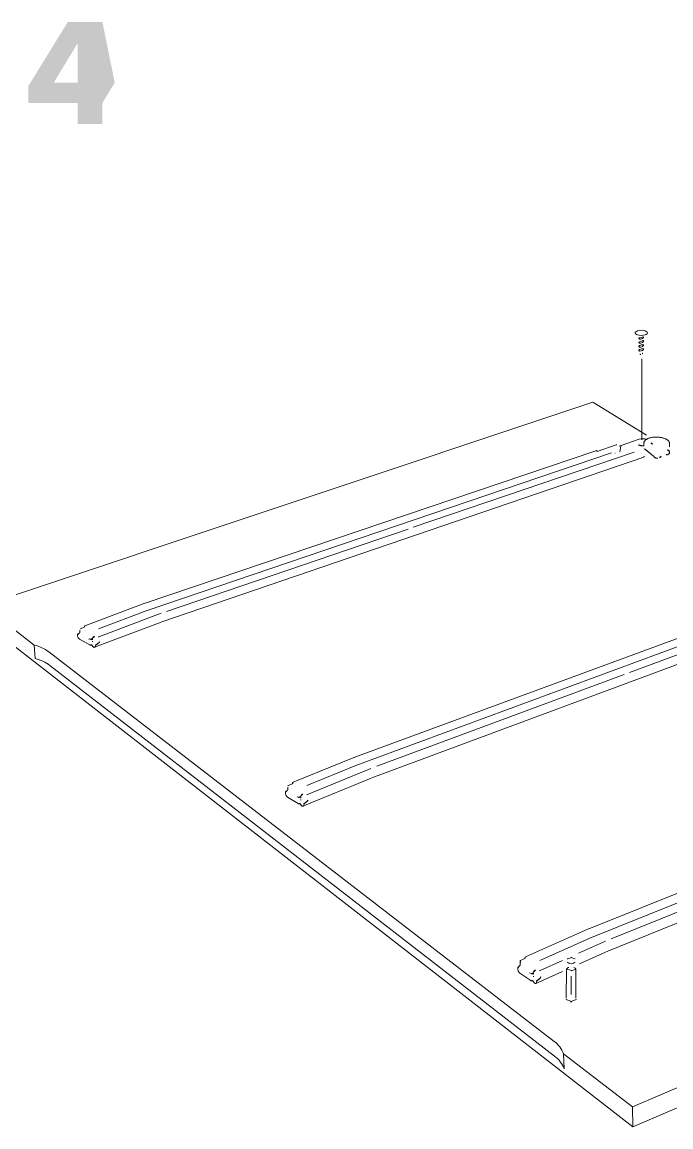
# Model space of a CAD drawing. Header units: metres. Extents: x -27.1 to 47.9, y -10.7 to 6.6.
# Drawn here: x 25.542 to 26.402, y 1.637 to 3.102 of the extents above; entities that cross this region are included whole.
import ezdxf

# ---------------------------------------------------------------- set-up
doc = ezdxf.new("R2010")
doc.units = ezdxf.units.M
doc.header["$MEASUREMENT"] = 0
doc.layers.add('PDF_Working_Num_Penna__255_Num_Penna__255_Num_Penna__255_Num_Penna__255_Num_Penna__255_Num_Penna__255', color=255, linetype='Continuous', lineweight=18)
doc.layers.add('PDF_Working_Num_Penna__7_Num_Penna__7_Num_Penna__7_Num_Penna__7_Num_Penna__7_Num_Penna__7', color=7, linetype='Continuous', lineweight=18)

msp = doc.modelspace()

# ---------------------------------------------------------------- hatches: boundary and pattern name
at = {"layer": 'PDF_Working_Num_Penna__7_Num_Penna__7_Num_Penna__7_Num_Penna__7_Num_Penna__7_Num_Penna__7', "linetype": 'Continuous', "lineweight": 18}
h = msp.add_hatch(color=7, dxfattribs=at)
h.paths.add_polyline_path([(25.6025, 3.1015), (25.5503, 3.0167), (25.5503, 2.9943), (25.6159, 2.9943), (25.6159, 2.9664), (25.6485, 2.9664), (25.6485, 2.9943), (25.6648, 3.0212), (25.6485, 3.1015)])
h.paths.add_polyline_path([(25.584, 3.0212), (25.6155, 3.0732), (25.6159, 3.0212)], flags=0)

# ---------------------------------------------------------------- linework, layer by layer
at = {"layer": 'PDF_Working_Num_Penna__255_Num_Penna__255_Num_Penna__255_Num_Penna__255_Num_Penna__255_Num_Penna__255', "color": 255, "linetype": 'Continuous', "lineweight": 18, "flags": 128}
msp.add_lwpolyline([(26.363, 2.5479), (26.363, 2.6551)], dxfattribs=at)
at = {"layer": 'PDF_Working_Num_Penna__7_Num_Penna__7_Num_Penna__7_Num_Penna__7_Num_Penna__7_Num_Penna__7', "color": 7, "linetype": 'Continuous', "lineweight": 18, "flags": 128}
for points in [[(26.37, 2.6906, 0.117862), (26.3676, 2.6921, 0.161309), (26.3572, 2.6921, 0.117862), (26.3548, 2.6906, 0.415482), (26.3548, 2.6885, 0.116509), (26.3572, 2.687, 0.162941), (26.3676, 2.687, 0.116509), (26.37, 2.6885, 0.408984)], [(26.3593, 2.6821, 0.293156), (26.3596, 2.6815, 0.107651), (26.3607, 2.6813, 0.162467), (26.3648, 2.6828, 0.116912), (26.3655, 2.6837, 0.409194), (26.3652, 2.6845, 0.053592)], [(26.3652, 2.6792, -0.414078), (26.3655, 2.6784, -0.116912), (26.3648, 2.6775, -0.163447), (26.3607, 2.676, -0.107651), (26.3596, 2.6763, -0.413952), (26.3593, 2.6771, -0.116439)], [(26.3593, 2.6715, 0.296868), (26.3596, 2.671, 0.107533), (26.3608, 2.6707, 0.161486), (26.3648, 2.6722, 0.116912), (26.3655, 2.6731, 0.411861)], [(26.36, 2.6674, 0.114524), (26.3593, 2.6665, 0.411433), (26.3596, 2.6657, 0.103559), (26.3607, 2.6655, 0.160506), (26.3648, 2.667, 0.116912), (26.3655, 2.6679, 0.409313), (26.3652, 2.6687, 0.053592)], [(26.361, 2.6611, 0.10739), (26.3616, 2.661)], [(26.3658, 2.54, -0.129606), (26.3581, 2.541)]]:
    msp.add_lwpolyline(points, format="xyb", close=True, dxfattribs=at)
for points in [[(26.363, 2.5479), (26.363, 2.6551)], [(26.2983, 2.5976), (25.4903, 2.3282)], [(26.3691, 2.554), (26.2983, 2.5976)], [(26.3658, 2.5394), (26.366, 2.5438), (26.366, 2.5443), (26.3661, 2.5448), (26.3662, 2.5452), (26.3664, 2.5457), (26.3667, 2.5461), (26.367, 2.5466), (26.3675, 2.5471), (26.368, 2.5476), (26.3686, 2.5481), (26.3692, 2.5484), (26.3698, 2.5488), (26.3705, 2.5492), (26.3713, 2.5495), (26.372, 2.5498), (26.3729, 2.5501), (26.3739, 2.5504), (26.3748, 2.5506), (26.3758, 2.5508), (26.3769, 2.551), (26.3779, 2.5512), (26.3789, 2.5513), (26.38, 2.5513), (26.3811, 2.5514), (26.3822, 2.5514), (26.3833, 2.5514), (26.3843, 2.5513), (26.3854, 2.5513), (26.3865, 2.5512), (26.3875, 2.551), (26.3885, 2.5509), (26.3895, 2.5507), (26.3904, 2.5505), (26.3914, 2.5502), (26.3923, 2.55), (26.3932, 2.5496), (26.394, 2.5493), (26.3948, 2.549), (26.3955, 2.5486), (26.3962, 2.5482), (26.3969, 2.5478), (26.3975, 2.5473), (26.398, 2.5468), (26.3985, 2.5463), (26.3989, 2.5458), (26.3992, 2.5453), (26.3995, 2.5447), (26.3996, 2.5442), (26.3998, 2.5436), (26.3998, 2.5431), (26.3996, 2.5386)], [(26.3302, 2.5413), (26.3296, 2.5412), (26.3291, 2.5411), (26.3039, 2.5325)], [(26.323, 2.5306), (25.7065, 2.3212), (25.6432, 2.2973)], [(26.3024, 2.5334), (25.705, 2.3311)], [(25.7273, 2.3064), (26.3659, 2.5248)], [(26.0604, 2.4318), (26.353, 2.5315)], [(25.7336, 2.3204), (26.0534, 2.4294)], [(26.6159, 2.3492), (25.9843, 2.116), (25.9194, 2.0894)], [(25.9827, 2.1271), (26.5948, 2.3523)], [(26.3468, 2.2392), (26.6465, 2.3502)], [(25.7049, 2.3311), (25.6253, 2.3012)], [(26.0055, 2.0996), (26.6598, 2.3427)], [(25.6438, 2.2868), (25.7261, 2.3178)], [(26.4163, 1.6649), (26.3513, 1.637), (25.4925, 2.3044)], [(25.638, 2.2728), (25.7264, 2.3062)], [(25.6318, 2.2759), (25.6182, 2.2837), (25.6177, 2.284), (25.6173, 2.2844), (25.6169, 2.2849), (25.6165, 2.2854), (25.6161, 2.286), (25.6159, 2.2866), (25.6156, 2.2873), (25.6155, 2.2879), (25.6154, 2.2885), (25.6154, 2.2893)], [(26.012, 2.1152), (26.3397, 2.2365)], [(26.9408, 2.1474), (26.2943, 1.8872), (26.2278, 1.8575)], [(26.9192, 2.1509), (26.2927, 1.8995)], [(26.316, 1.8689), (26.9858, 2.1402)], [(25.9827, 2.127), (25.9011, 2.0938)], [(25.9201, 2.0777), (26.0043, 2.1123)], [(25.9142, 2.0621), (26.0047, 2.0994)], [(25.9077, 2.0656), (25.8938, 2.0743), (25.8934, 2.0746), (25.8929, 2.0751), (25.8925, 2.0756), (25.892, 2.0762), (25.8917, 2.0769), (25.8914, 2.0776), (25.8912, 2.0783), (25.8911, 2.079), (25.891, 2.0797), (25.8909, 2.0805)], [(26.3226, 1.8863), (26.6581, 2.0216)], [(26.2926, 1.8995), (26.2091, 1.8624)], [(26.2794, 1.8672), (26.3148, 1.8831)], [(26.2804, 1.8531), (26.3151, 1.8687)], [(26.2159, 1.831), (26.2017, 1.8406), (26.2012, 1.841), (26.2007, 1.8415), (26.2003, 1.8421), (26.1998, 1.8428), (26.1995, 1.8435), (26.1992, 1.8443), (26.1989, 1.8451), (26.1988, 1.8459), (26.1987, 1.8466), (26.1987, 1.8476)], [(26.2285, 1.8444), (26.2582, 1.8577)], [(26.2634, 1.8463), (26.2627, 1.8076)], [(26.2758, 1.8463), (26.2759, 1.8075)], [(26.2225, 1.8271), (26.2582, 1.8431)], [(26.2696, 1.8367), (26.2696, 1.8125)], [(26.3513, 1.637), (26.3506, 1.6635)]]:
    msp.add_lwpolyline(points, dxfattribs=at)
for points in [[(26.3695, 2.5487, 0.134027), (26.3598, 2.5485), (26.3356, 2.5403)], [(27.2153, 2.0332), (26.3506, 1.6635), (26.2595, 1.7338), (26.2602, 1.7141, 0.149536), (26.2476, 1.7307), (25.579, 2.2487, 0.096024), (25.5596, 2.2578), (25.5581, 2.2758), (25.4903, 2.3282)], [(26.2595, 1.7338, 0.154255), (26.2469, 1.7503), (25.5775, 2.2667, 0.09581), (25.5581, 2.2758)]]:
    msp.add_lwpolyline(points, format="xyb", dxfattribs=at)
for points in [[(26.333, 2.5395), (26.3332, 2.5393), (26.3333, 2.5392)], [(26.3332, 2.5395), (26.3352, 2.5402)], [(26.3354, 2.5394), (26.3338, 2.5319)], [(26.3352, 2.5402), (26.3354, 2.5403)], [(26.366, 2.5359), (26.3656, 2.5357)], [(26.3787, 2.5263), (26.3681, 2.5349), (26.3676, 2.5352), (26.3671, 2.5355), (26.3666, 2.5357)], [(26.3771, 2.5422), (26.3765, 2.5425), (26.3761, 2.5428), (26.3757, 2.5432), (26.3755, 2.5435), (26.3753, 2.5439)], [(26.3972, 2.5346), (26.3977, 2.5343), (26.3983, 2.5339), (26.3988, 2.5336), (26.3992, 2.5332), (26.3995, 2.5327), (26.3996, 2.5323)], [(26.3035, 2.5333), (26.3031, 2.5334), (26.3028, 2.5335)], [(26.3039, 2.5325), (26.3038, 2.5332)], [(26.3273, 2.5303), (26.3278, 2.5301)], [(26.3657, 2.5248), (26.3659, 2.5249), (26.366, 2.5251), (26.3662, 2.5254), (26.3662, 2.5257), (26.3663, 2.5261)], [(26.3798, 2.5256), (26.3794, 2.5258), (26.3791, 2.5261)], [(26.3794, 2.5247), (26.3797, 2.5245), (26.3799, 2.5244), (26.3801, 2.5243), (26.3804, 2.5242), (26.3807, 2.5241), (26.381, 2.524), (26.3813, 2.5237), (26.3817, 2.5235), (26.3821, 2.5233)], [(26.3826, 2.5233), (26.3831, 2.5233), (26.3835, 2.5233), (26.3841, 2.5234), (26.3845, 2.5235)], [(26.3864, 2.5242), (26.3869, 2.5244), (26.3873, 2.5246), (26.3877, 2.5249), (26.3881, 2.5253), (26.3885, 2.5257), (26.3889, 2.5263)], [(26.3953, 2.5285), (26.396, 2.5282), (26.3963, 2.528)], [(26.396, 2.5282), (26.3958, 2.5283)], [(26.3977, 2.5282), (26.3976, 2.528), (26.3972, 2.528), (26.3969, 2.5279)], [(26.3997, 2.5319), (26.3996, 2.5303), (26.3996, 2.5299), (26.3994, 2.5295), (26.3991, 2.5291), (26.3988, 2.5288), (26.3983, 2.5284)], [(25.619, 2.2974), (25.6246, 2.2995)], [(25.6253, 2.3012), (25.6251, 2.301), (25.6249, 2.3009), (25.6247, 2.3006), (25.6247, 2.3003), (25.6246, 2.2999)], [(25.6183, 2.292), (25.6155, 2.2897), (25.6154, 2.2894)], [(25.6185, 2.2922), (25.6185, 2.2927), (25.6185, 2.2932), (25.6185, 2.2937), (25.6185, 2.2942), (25.6185, 2.2946), (25.6185, 2.295), (25.6185, 2.2953)], [(25.6355, 2.285), (25.636, 2.286), (25.6363, 2.2863), (25.6366, 2.2866), (25.637, 2.2869), (25.6374, 2.287), (25.6379, 2.2871)], [(25.6438, 2.2868), (25.6436, 2.2867), (25.6433, 2.2867), (25.643, 2.2867)], [(25.6311, 2.2837), (25.6305, 2.284)], [(25.6353, 2.2842), (25.6354, 2.2828), (25.6344, 2.2829), (25.6335, 2.283), (25.6326, 2.2832), (25.6318, 2.2834)], [(25.6318, 2.2759), (25.6322, 2.2757), (25.6325, 2.2756), (25.6329, 2.2756)], [(25.6332, 2.2757), (25.634, 2.276), (25.6337, 2.276)], [(25.6332, 2.2757), (25.6334, 2.2758)], [(25.6368, 2.273), (25.6364, 2.2733), (25.636, 2.2737), (25.6356, 2.2741), (25.6352, 2.2746), (25.6349, 2.2751), (25.6347, 2.2754), (25.6345, 2.2757), (25.6342, 2.2759)], [(25.6353, 2.2842), (25.6353, 2.2846)], [(25.6354, 2.2799), (25.6354, 2.2802), (25.6354, 2.2805), (25.6354, 2.2807)], [(25.6368, 2.273), (25.6372, 2.2728), (25.6376, 2.2727), (25.638, 2.2727)], [(25.6384, 2.2728), (25.6386, 2.2729), (25.6389, 2.2732), (25.6391, 2.2735), (25.6392, 2.2739), (25.6393, 2.2743)], [(25.6437, 2.2786), (25.6393, 2.275), (25.6393, 2.2752), (25.6392, 2.2755), (25.6391, 2.2757)], [(25.6437, 2.2786), (25.644, 2.2788), (25.6442, 2.2792), (25.6444, 2.2795), (25.6445, 2.2798)], [(25.8939, 2.0835), (25.8911, 2.081), (25.8909, 2.0807)], [(25.8942, 2.0838), (25.894, 2.0836)], [(25.8942, 2.0838), (25.8942, 2.0843), (25.8942, 2.0849), (25.8942, 2.0854), (25.8942, 2.086), (25.8942, 2.0864), (25.8942, 2.0869), (25.8942, 2.0872)], [(25.8943, 2.0892), (25.8945, 2.0895)], [(25.8947, 2.0895), (25.9004, 2.0919)], [(25.9011, 2.0937), (25.9008, 2.0936), (25.9007, 2.0934), (25.9005, 2.0931), (25.9004, 2.0928), (25.9004, 2.0924)], [(25.907, 2.0743), (25.9064, 2.0746)], [(25.9077, 2.0656), (25.9081, 2.0654), (25.9085, 2.0653), (25.9089, 2.0653)], [(25.9113, 2.0749), (25.9114, 2.0733), (25.9104, 2.0734), (25.9095, 2.0736), (25.9086, 2.0737), (25.9078, 2.0739)], [(25.9092, 2.0654), (25.91, 2.0657), (25.9097, 2.0657)], [(25.9092, 2.0654), (25.9094, 2.0654)], [(25.9128, 2.0624), (25.9124, 2.0627), (25.912, 2.0631), (25.9116, 2.0636), (25.9113, 2.0641), (25.911, 2.0647), (25.9108, 2.065), (25.9105, 2.0653), (25.9102, 2.0656)], [(25.9113, 2.0749), (25.9114, 2.0753)], [(25.9114, 2.0701), (25.9114, 2.0704), (25.9115, 2.0707), (25.9115, 2.071)], [(25.9115, 2.0758), (25.9121, 2.0769), (25.9123, 2.0772), (25.9126, 2.0775), (25.913, 2.0778), (25.9135, 2.078), (25.914, 2.078)], [(25.9199, 2.0686), (25.9155, 2.0646), (25.9154, 2.0649), (25.9153, 2.0651), (25.9152, 2.0654)], [(25.9201, 2.0777), (25.9198, 2.0776), (25.9195, 2.0776), (25.9193, 2.0776)], [(25.9199, 2.0686), (25.9202, 2.0689), (25.9205, 2.0692), (25.9207, 2.0696), (25.9208, 2.0699)], [(25.9128, 2.0624), (25.9133, 2.0622), (25.9137, 2.0621), (25.9141, 2.0621)], [(25.9145, 2.0621), (25.9148, 2.0623), (25.915, 2.0626), (25.9152, 2.0629), (25.9154, 2.0634), (25.9155, 2.0639)], [(26.2025, 1.8577), (26.2083, 1.8603)], [(26.2091, 1.8624), (26.2088, 1.8622), (26.2087, 1.862), (26.2085, 1.8617), (26.2084, 1.8613), (26.2083, 1.8608)], [(26.2017, 1.8509), (26.1989, 1.8481), (26.1987, 1.8478)], [(26.202, 1.8513), (26.2018, 1.851), (26.2017, 1.8509), (26.2019, 1.851)], [(26.202, 1.8513), (26.202, 1.8518), (26.202, 1.8524), (26.202, 1.8531), (26.202, 1.8537), (26.202, 1.8542), (26.202, 1.8547), (26.202, 1.855), (26.2021, 1.8573), (26.2024, 1.8576)], [(26.202, 1.8513), (26.202, 1.8511)], [(26.2152, 1.8406), (26.2145, 1.841)], [(26.2159, 1.831), (26.2163, 1.8308), (26.2167, 1.8306), (26.2171, 1.8306)], [(26.2196, 1.8413), (26.2197, 1.8396), (26.2187, 1.8397), (26.2177, 1.8398), (26.2168, 1.84), (26.216, 1.8403)], [(26.2174, 1.8307), (26.2182, 1.8311), (26.2179, 1.8311)], [(26.2174, 1.8307), (26.2176, 1.8308)], [(26.2211, 1.8274), (26.2207, 1.8278), (26.2203, 1.8282), (26.2199, 1.8287), (26.2195, 1.8293), (26.2192, 1.83), (26.219, 1.8304), (26.2187, 1.8307), (26.2184, 1.8309)], [(26.2196, 1.8413), (26.2196, 1.8418)], [(26.2197, 1.8359), (26.2197, 1.8363), (26.2197, 1.8366), (26.2197, 1.8369)], [(26.2198, 1.8423), (26.2203, 1.8435), (26.2206, 1.8439), (26.2209, 1.8443), (26.2213, 1.8446), (26.2218, 1.8448), (26.2223, 1.8448)], [(26.2284, 1.8343), (26.2238, 1.8298), (26.2238, 1.8301), (26.2237, 1.8304), (26.2235, 1.8308)], [(26.2285, 1.8444), (26.2283, 1.8444), (26.228, 1.8444), (26.2277, 1.8444)], [(26.2284, 1.8343), (26.2287, 1.8346), (26.229, 1.835), (26.2291, 1.8354), (26.2293, 1.8358)], [(26.2211, 1.8274), (26.2216, 1.8271), (26.222, 1.827), (26.2224, 1.827)], [(26.2228, 1.8271), (26.2231, 1.8273), (26.2233, 1.8276), (26.2236, 1.828), (26.2237, 1.8285), (26.2238, 1.829)]]:
    msp.add_lwpolyline(points, close=True, dxfattribs=at)
at = {"layer": 'PDF_Working_Num_Penna__7_Num_Penna__7_Num_Penna__7_Num_Penna__7_Num_Penna__7_Num_Penna__7', "color": 7, "linetype": 'Continuous', "lineweight": 18}
for centre, radius, start, end in [((26.3615, 2.6814), 0.00242, 128.54, 156.1782), ((26.3617, 2.6707), 0.00256, 129.3438, 155.3743), ((26.3497, 2.6807), 0.0168, 308.0414, 308.7948), ((26.3637, 2.6624), 0.000318, 0.3948, 65.3166), ((26.2645, 1.806), 0.00169, 166.3182, 179.6488)]:
    msp.add_arc(centre, radius, start, end, dxfattribs=at)
for points in [[(26.3593, 2.6823), (26.3594, 2.6823), (26.3592, 2.6821), (26.3593, 2.6821)], [(26.3602, 2.6834), (26.3603, 2.6834), (26.36, 2.6833), (26.36, 2.6833)], [(26.3593, 2.6718), (26.3594, 2.6718), (26.3592, 2.6715), (26.3593, 2.6715)], [(26.3602, 2.6781), (26.3603, 2.6781), (26.36, 2.678), (26.36, 2.678)], [(26.3602, 2.6728), (26.3603, 2.6728), (26.36, 2.6727), (26.36, 2.6727)], [(26.3607, 2.6707), (26.3607, 2.6707), (26.3607, 2.6707), (26.3608, 2.6707)], [(26.3652, 2.6792), (26.3654, 2.6792), (26.3644, 2.6794), (26.3646, 2.6794)], [(26.3652, 2.674), (26.3654, 2.674), (26.3644, 2.6741), (26.3646, 2.6741)], [(26.3611, 2.6619), (26.3613, 2.6619), (26.3606, 2.6615), (26.3608, 2.6615)], [(26.3608, 2.6615), (26.3609, 2.6615), (26.3607, 2.6614), (26.3608, 2.6614)], [(26.3608, 2.6614), (26.3609, 2.6614), (26.3608, 2.6611), (26.361, 2.6611)], [(26.3638, 2.6627), (26.3639, 2.6627), (26.3636, 2.6627), (26.3637, 2.6627)], [(26.3636, 2.6618), (26.3638, 2.6618), (26.3638, 2.6622), (26.364, 2.6622)], [(26.364, 2.6622), (26.364, 2.6622), (26.364, 2.6624), (26.364, 2.6624)], [(26.2696, 1.8621), (26.2726, 1.8621), (26.2629, 1.8596), (26.2643, 1.8596)], [(26.275, 1.8596), (26.2764, 1.8596), (26.2666, 1.8621), (26.2696, 1.8621)], [(26.2696, 1.8437), (26.273, 1.8437), (26.262, 1.8463), (26.2634, 1.8463)], [(26.2634, 1.8463), (26.2643, 1.8463), (26.2645, 1.8484), (26.2664, 1.8484)], [(26.2643, 1.8555), (26.2657, 1.8555), (26.2667, 1.853), (26.2696, 1.853)], [(26.2757, 1.8459), (26.277, 1.8459), (26.2665, 1.8437), (26.2696, 1.8437)], [(26.2696, 1.853), (26.2725, 1.853), (26.2734, 1.8555), (26.2748, 1.8555)], [(26.2729, 1.8483), (26.2748, 1.8483), (26.2749, 1.8463), (26.2758, 1.8463)], [(26.2758, 1.8463), (26.2759, 1.8463), (26.2757, 1.8459), (26.2757, 1.8459)], [(26.2695, 1.8027), (26.2732, 1.8027), (26.2609, 1.806), (26.2628, 1.806)], [(26.2762, 1.8061), (26.2781, 1.8061), (26.2658, 1.8027), (26.2695, 1.8027)]]:
    msp.add_open_spline(points, degree=3, dxfattribs=at)

doc.saveas('drawing.dxf')
